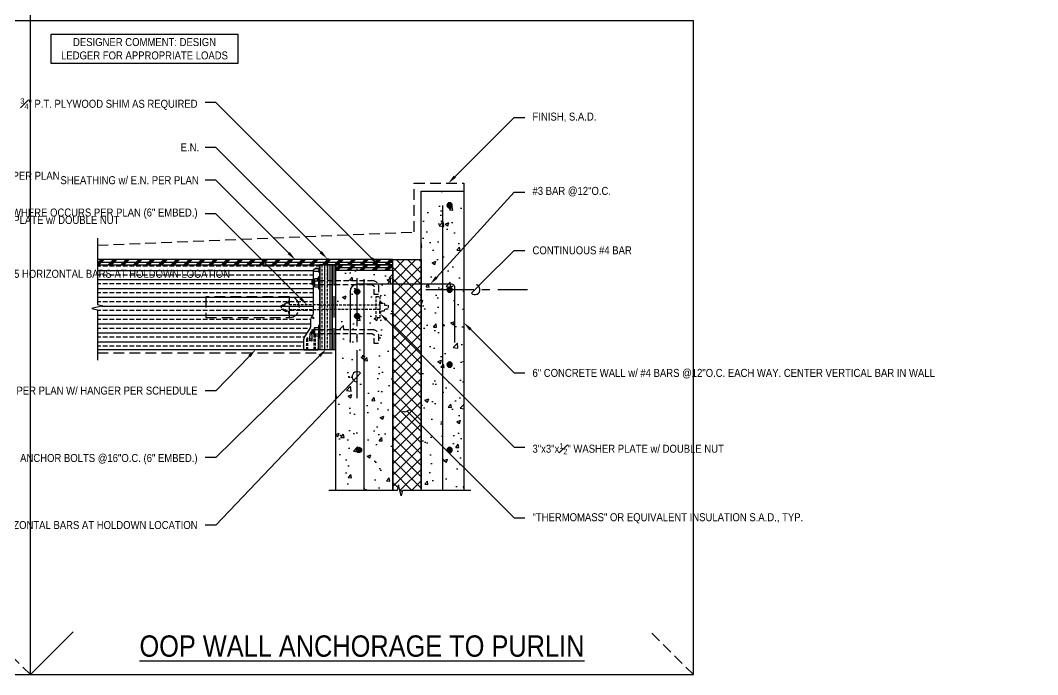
# Model space of a CAD drawing. Header units: inches. Extents: x -2661 to 42767, y -1222 to 9099.
# Drawn here: x 775.9 to 919, y 1719.5 to 1811.5 of the extents above; entities that cross this region are included whole.
import ezdxf
from ezdxf import colors
from ezdxf.entities.mleader import LeaderData, LeaderLine
from ezdxf.math import Vec2, Vec3

# ---------------------------------------------------------------- set-up
doc = ezdxf.new("R2010")
doc.units = ezdxf.units.IN
doc.header["$LTSCALE"] = 12
doc.header["$MEASUREMENT"] = 0
for name, pattern in [('CENTER2', [1.125, 0.75, -0.125, 0.125, -0.125]), ('HIDDEN', [0.375, 0.25, -0.125]), ('HIDDEN2', [0.1875, 0.125, -0.0625]), ('HIDDEN4', [0.09375, 0.0625, -0.03125]), ('HIDDEN8', [0.04625, 0.03125, -0.015])]:
    doc.linetypes.add(name, pattern=pattern)
doc.layers.get('0').update_dxf_attribs({"linetype": 'CONTINUOUS'})
doc.layers.add('DESIGNER COMMENTS', color=221, linetype='CONTINUOUS', plot=False)
doc.layers.add('S-ANNO-GRID-NONPLOT', color=251, linetype='CONTINUOUS', plot=False)
doc.layers.add('S-ANNO-NONPLOT', color=253, linetype='CONTINUOUS', plot=False, transparency=0.5)
for name, color, linetype in [('S-ANNO-NOTE', 4, 'CONTINUOUS'), ('S-ARCH', 1, 'CONTINUOUS'), ('S-ARCH-FINISHES', 1, 'HIDDEN2'), ('S-BOLT', 2, 'CONTINUOUS'), ('S-BREAK', 2, 'CONTINUOUS'), ('S-CONC', 4, 'CONTINUOUS'), ('S-GRID', 1, 'CENTER2'), ('S-MEMBRANE', 6, 'HIDDEN'), ('S-NAIL', 2, 'CONTINUOUS'), ('S-REBAR', 7, 'CONTINUOUS'), ('S-SIMPSON', 2, 'CONTINUOUS'), ('S-WOOD', 3, 'CONTINUOUS')]:
    doc.layers.add(name, color=color, linetype=linetype)
doc.layers.add('S-HATCH1', color=1, linetype='CONTINUOUS', transparency=0.5)
doc.layers.add('S-HATCH2', color=2, linetype='CONTINUOUS', transparency=0.5)
doc.styles.add('Arial', font='arial.ttf', dxfattribs={"width": 0.85})
pattern_1 = [(50, (-1040.0376, 938.8613), (5.379451, -0.470641), [0.5625, -6.1875]), (355, (-1040.0376, 938.8613), (-1.040635, 5.641441), [0.45, -4.95]), (100.45144, (-1039.5893, 938.822), (4.338816, 5.1708), [0.478051, -5.258566]), (46.1842, (-1040.0376, 940.361), (8.00431, -1.241395), [0.84375, -9.28125]), (96.63564, (-1039.3706, 940.258), (7.009965, 7.30589), [0.717078, -7.887853]), (351.18416, (-1040.038, 940.361), (7.009965, 7.30589), [0.675, -7.425]), (21, (-1039.2876, 939.9863), (4.476803, -3.019642), [0.5625, -6.1875]), (326, (-1039.2876, 939.9863), (1.824865, 5.438625), [0.45, -4.95]), (71.45144, (-1038.9146, 939.7347), (6.301668, 2.418984), [0.478051, -5.258566]), (37.5, (-1040.0376, 938.8613), (0.091199, 2.4967039), [0, -4.89, 0, -5.025, 0, -4.96875]), (7.5, (-1040.0376, 938.8613), (1.9730215, 2.958088), [0, -2.865, 0, -4.7775, 0, -1.89375]), (327.5, (-1041.7101, 938.8613), (4.0036683, -0.1691615), [0, -1.875, 0, -5.85, 0, -7.7625]), (317.5, (-1042.46, 938.8613), (4.373896, 0.7507874), [0, -2.4375, 0, -3.885, 0, -5.5125])]
pattern_2 = [(180, (-1037.4481, 938.8613), (-1e-16, -1.25), []), (180, (-1038.0731, 939.4863), (-1e-16, -1.25), [0.625, -0.3125])]

# ---------------------------------------------------------------- blocks, each defined once
blk = doc.blocks.new('Se_24x36_STARTERS_GRID')
for p, q in [((-93.21, -92), (-93.21, 276)), ((-186.42, 0), (-93.21, 0)), ((-93.21, 0), (0, 0)), ((0, -92), (0, 0)), ((-93.21, -92), (-87.21, -86)), ((-186.42, -92), (-93.21, -92)), ((-93.21, -92), (0, -92))]:
    blk.add_line(p, q)
at = {"linetype": 'HIDDEN2'}
for p, q in [((-93.21, -92), (-99.21, -86)), ((0, -92), (-6, -86))]:
    blk.add_line(p, q, dxfattribs=at)
blk = doc.blocks.new('*U521')
h = blk.add_hatch(color=256)
h.dxf.hatch_style = 1
h.paths.add_polyline_path([(0.375, 0, 1), (-0.375, 0, 1)])
at = {"color": 0}
blk.add_circle((0, 0), 0.375, dxfattribs=at)
blk = doc.blocks.new('10d')
at = {"color": 3}
blk.add_line((0.19, 0.25), (-0.19, 0.25), dxfattribs=at)
at = {"color": 2}
blk.add_line((0, 0.25), (0, -2.75), dxfattribs=at)
blk = doc.blocks.new('*U1291')
at = {"layer": 'S-WOOD'}
h = blk.add_hatch(dxfattribs=at)
h.set_pattern_fill('ANSI33', color=1, scale=3, angle=45, style=0)
h.set_pattern_definition([(90, (0.25, -8.375), (-0.75, 1e-16), []), (90, (0.625, -8), (-0.75, 1e-16), [0.375, -0.1875])])
h.paths.add_polyline_path([(1.75, -11.875), (0, -11.875), (0, 0), (1.75, 0)])
at = {"color": 4}
blk.add_lwpolyline([(0, 0), (1.75, 0), (1.75, -11.875), (0, -11.875)], close=True, dxfattribs=at)
blk.add_lwpolyline([(1.75, -11.875), (0, -11.875), (0, 0), (1.75, 0)], close=True)
blk = doc.blocks.new('8 INCH ANCHOR BOLT')
at = {"layer": 'S-BOLT'}
for p, q in [((-0.59, 0.62), (-0.59, 0.11)), ((-0.44, 0.69), (0.44, 0.69)), ((0.25, 1.01), (-0.31, 1.01)), ((-0.31, 1.01), (-0.24, 0.97)), ((-0.31, 0.93), (-0.24, 0.97)), ((0.31, 0.89), (-0.31, 0.93)), ((-0.31, 0.93), (-0.24, 0.89)), ((-0.31, 0.85), (-0.24, 0.89)), ((0.31, 0.81), (-0.31, 0.85)), ((-0.31, 0.85), (-0.24, 0.81)), ((-0.31, 0.77), (-0.24, 0.81)), ((0.31, 0.73), (-0.31, 0.77)), ((-0.31, 0.77), (-0.24, 0.73)), ((-0.31, 0.69), (-0.24, 0.73)), ((-0.29, 0.62), (-0.29, 0.11)), ((-0.24, 0.97), (0.25, 0.93)), ((-0.24, 0.89), (0.25, 0.85)), ((-0.24, 0.81), (0.25, 0.77)), ((-0.24, 0.73), (0.25, 0.69)), ((0.31, 0.97), (-0.05, 0.99)), ((0.25, 1.01), (0.31, 0.97)), ((0.25, 0.93), (0.31, 0.97)), ((0.25, 0.93), (0.31, 0.89)), ((0.25, 0.85), (0.31, 0.89)), ((0.25, 0.85), (0.31, 0.81)), ((0.25, 0.77), (0.31, 0.81)), ((0.25, 0.77), (0.31, 0.73)), ((0.25, 0.69), (0.31, 0.73)), ((0.29, 0.62), (0.29, 0.11)), ((0.59, 0.62), (0.59, 0.11))]:
    blk.add_line(p, q, dxfattribs=at)
at = {"layer": 'S-BOLT', "linetype": 'HIDDEN4'}
for p, q in [((-0.31, 0), (-0.31, -7.44)), ((0.31, -7.44), (0.31, 0)), ((1.66, -7.69), (0.56, -7.69)), ((0.56, -8.31), (1.66, -8.31)), ((1.66, -8.31), (1.66, -7.69))]:
    blk.add_line(p, q, dxfattribs=at)
at = {"layer": 'S-BOLT'}
blk.add_lwpolyline([(0.85, 0.11), (0.85, 0), (-0.85, 0), (-0.85, 0.11)], close=True, dxfattribs=at)
for centre, radius, start, end in [((-0.44, 0.52), 0.177, 33.8901, 146.1099), ((0, 0.1), 0.589, 60.1583, 119.8417), ((0.44, 0.52), 0.177, 33.8901, 146.1099)]:
    blk.add_arc(centre, radius, start, end, dxfattribs=at)
at = {"layer": 'S-BOLT', "linetype": 'HIDDEN4'}
for radius in [0.875, 0.25]:
    blk.add_arc((0.56, -7.44), radius, 180, 270, dxfattribs=at)
blk = doc.blocks.new('*U1197')
at = {"xscale": -1}
blk.add_blockref('8 INCH ANCHOR BOLT', (0, 0), dxfattribs=at)
blk = doc.blocks.new('IUS-11-78-Right')
for p, q in [((0.05, 0.05), (0.62, 0.05)), ((0.05, 0), (0.62, 0)), ((0.62, 0.05), (0.62, 0)), ((-0.88, -0.69), (-0.62, -0.44)), ((-0.88, -6.79), (-0.88, -0.69)), ((-0.88, -0.88), (-0.18, -0.88)), ((-0.68, -0.49), (-0.12, -0.49)), ((-0.62, -0.44), (-0.12, -0.44)), ((-0.12, -0.44), (-0.12, -0.75)), ((-0.05, -0.05), (-0.05, -9.96)), ((0, -0.05), (0, -9.89)), ((-1.1, -7.23), (-1.02, -7.15)), ((-0.05, -6.75), (0, -6.75)), ((-0.05, -6.97), (0, -6.97)), ((-1.25, -8.51), (-1.25, -7.58)), ((-0.87, -7.35), (-1.03, -7.45)), ((-0.87, -7.59), (-1.03, -7.5)), ((-0.82, -7.57), (-0.82, -7.38)), ((-2.16, -10.13), (-1.43, -9.09)), ((-1.41, -9.89), (-1.42, -9.95)), ((-1.42, -9.95), (-1.42, -10.01)), ((-1.4, -9.83), (-1.41, -9.89)), ((-1.39, -9.73), (-1.4, -9.78)), ((-1.4, -9.78), (-1.4, -9.83)), ((-1.38, -9.69), (-1.39, -9.73)), ((-1.37, -9.65), (-1.38, -9.69)), ((-1.36, -9.62), (-1.37, -9.65)), ((-1.35, -9.58), (-1.36, -9.62)), ((-1.34, -9.55), (-1.35, -9.58)), ((-1.33, -9.53), (-1.34, -9.55)), ((-1.32, -9.51), (-1.33, -9.53)), ((-1.3, -9.49), (-1.32, -9.51)), ((-1.29, -9.47), (-1.3, -9.49)), ((-1.28, -9.46), (-1.29, -9.47)), ((-1.26, -9.45), (-1.28, -9.46)), ((-1.25, -9.45), (-1.26, -9.45)), ((-1.24, -9.45), (-1.25, -9.45)), ((-1.22, -9.46), (-1.24, -9.45)), ((-1.21, -9.47), (-1.22, -9.46)), ((-1.2, -9.49), (-1.21, -9.47)), ((-1.18, -9.51), (-1.2, -9.49)), ((-1.17, -9.53), (-1.18, -9.51)), ((-1.16, -9.56), (-1.17, -9.53)), ((-1.15, -9.58), (-1.16, -9.56)), ((-1.14, -9.62), (-1.15, -9.58)), ((-1.13, -9.65), (-1.14, -9.62)), ((-1.12, -9.69), (-1.13, -9.65)), ((-1.11, -9.73), (-1.12, -9.69)), ((-1.11, -9.78), (-1.11, -9.73)), ((-1.1, -9.83), (-1.11, -9.78)), ((-1.09, -9.89), (-1.1, -9.83)), ((-1.08, -9.95), (-1.09, -9.89)), ((-1.08, -10.01), (-1.08, -9.95)), ((-0.16, -10.13), (0, -9.9)), ((-2.25, -11.79), (-2.25, -10.41)), ((-1.43, -10.17), (-1.44, -10.25)), ((-1.44, -10.25), (-1.44, -10.62)), ((-1.42, -10.01), (-1.43, -10.09)), ((-1.43, -10.09), (-1.43, -10.17)), ((-1.12, -10.68), (-1.38, -10.68)), ((-1.07, -10.09), (-1.08, -10.01)), ((-1.07, -10.17), (-1.07, -10.09)), ((-1.06, -10.25), (-1.07, -10.17)), ((-1.06, -10.62), (-1.06, -10.25)), ((-0.25, -10.41), (-0.25, -11.79)), ((-2.25, -11.88), (-2.25, -11.93)), ((-2.25, -11.93), (-0.25, -11.93)), ((-0.25, -11.88), (-0.25, -11.93))]:
    blk.add_line(p, q)
at = {"linetype": 'Continuous'}
for p, q in [((-0.06, -1.64), (-0.35, -1.93)), ((-0.05, -1.7), (-0.32, -1.96)), ((-0.3, -2.09), (-0.06, -2.16)), ((-0.29, -2.05), (-0.05, -2.11)), ((-0.05, -2.11), (-0.06, -2.16)), ((-2.25, -11.88), (-2.16, -11.88)), ((-0.34, -11.88), (-0.25, -11.88))]:
    blk.add_line(p, q, dxfattribs=at)
at = {"linetype": 'HIDDEN4', "ltscale": 0.5}
for p, q in [((-0.84, -9.8), (-0.84, -11.93)), ((-0.66, -9.8), (-0.66, -11.93)), ((-1.84, -11.93), (-1.84, -10.36)), ((-1.66, -11.93), (-1.66, -10.36))]:
    blk.add_line(p, q, dxfattribs=at)
for centre, radius, start, end in [((0.05, -0.05), 0.1, 90, 180), ((-0.03, -0.88), 0.156, 125.1697, 260.8319), ((0.05, -0.05), 0.05, 90, 180), ((-1.38, -6.79), 0.5, 315, 0), ((-2.25, -8.51), 1, 325, 359.9549), ((-0.75, -7.58), 0.5, 135, 179.9549), ((-1.75, -10.41), 0.5, 145, 180), ((-1.25, -10.56), 0.187, 0, 180), ((-1.25, -10.56), 0.187, 0, 180), ((-1.38, -10.62), 0.06, 180, 270), ((-1.12, -10.62), 0.06, 270, 0), ((0.25, -10.41), 0.497, 145, 180), ((-2.25, -11.88), 0.0855, 328.2431, 90), ((-0.25, -11.88), 0.0855, 90, 211.7569)]:
    blk.add_arc(centre, radius, start, end)
at = {"linetype": 'Continuous'}
for centre, radius, start, end in [((-0.28, -2), 0.096, 135, 255), ((-0.28, -2), 0.05, 135, 255), ((-0.09, -1.61), 0.046, 315, 335.9294), ((-0.11, -1.6), 0.115, 315.1652, 351.5634)]:
    blk.add_arc(centre, radius, start, end, dxfattribs=at)
at = {"linetype": 'HIDDEN2'}
for centre in [(-0.75, -9.8), (-1.75, -10.36)]:
    blk.add_arc(centre, 0.0938, 0, 180, dxfattribs=at)
blk = doc.blocks.new('*U1400')
at = {"layer": 'S-SIMPSON'}
blk.add_blockref('IUS-11-78-Right', (0, 0), dxfattribs=at)
blk = doc.blocks.new('ARROW-LOOP')
at = {"color": 0}
blk.add_lwpolyline([(-1.81, 0), (0.54, 0, 1.317177), (-0.46, -0.28)], format="xyb", dxfattribs=at)
blk = doc.blocks.new('_Integral')
at = {"color": 0, "linetype": 'ByBlock', "lineweight": -2}
for centre, start, end in [((0.44, -0.09), 102, 168), ((-0.44, 0.09), 282, 348)]:
    blk.add_arc(centre, 0.454, start, end, dxfattribs=at)

msp = doc.modelspace()

# ---------------------------------------------------------------- hatches: boundary and pattern name
at = {"layer": 'S-HATCH1'}
h = msp.add_hatch(dxfattribs=at)
h.set_pattern_fill('ANSI37', color=252, scale=9, style=0)
h.set_pattern_definition([(45, (-1040.0376, 938.8613), (-0.7954951, 0.7954951), []), (135, (-1040.0376, 938.8613), (-0.7954951, -0.7954951), [])])
h.paths.add_polyline_path([(832.2952, 1774.43936), (828.2952, 1774.43936), (828.2952, 1745.4627), (828.91663, 1745.4627), (829.10592, 1746.24105), (829.48449, 1744.68435), (829.67378, 1745.4627), (832.2952, 1745.4627)])
h.paths.add_polyline_path([(832.2952, 1777.90261), (828.2952, 1777.90261), (828.2952, 1777.14833), (828.2952, 1776.39833), (828.2952, 1774.43936), (832.2952, 1774.43936)])
h = msp.add_hatch(dxfattribs=at)
h.set_pattern_fill('ANSI33', color=252, scale=5, angle=135, style=0)
h.set_pattern_definition(pattern_2)
h.paths.add_polyline_path([(789.36372, 1777.14833), (789.36372, 1765.27342), (815.88056, 1765.27334, 0.397155302), (815.7952, 1765.35383), (815.7952, 1766.73568, -0.153914721), (815.88563, 1767.02247), (816.61436, 1768.0632, 0.15371332), (816.7952, 1768.63599), (816.79594, 1769.56735, -0.198707844), (816.94238, 1769.92051), (817.02376, 1770.00189, 0.198912367), (817.1702, 1770.35544), (817.1702, 1770.89544), (815.14909, 1770.89544, -0.351356264), (813.73381, 1769.76083), (802.02326, 1769.76083), (802.02326, 1772.66083), (813.76326, 1772.66083), (813.76326, 1772.66053, -0.345661274), (815.14909, 1771.52623), (817.1702, 1771.52623), (817.1702, 1774.33728), (817.1321, 1774.40327), (817.1321, 1774.40327), (817.09304, 1774.33562), (817.05398, 1774.40327), (817.05398, 1774.40327), (817.01491, 1774.33562), (816.97585, 1774.40327), (816.97585, 1774.96062), (817.01491, 1774.89296), (817.05398, 1774.96062), (817.09304, 1774.89296), (817.1321, 1774.96062), (817.1702, 1774.89462), (817.1702, 1776.45753), (817.4202, 1776.70753), (817.9301, 1776.70753), (817.9301, 1776.40106, 0.672366311), (817.9952, 1776.11908), (817.9952, 1777.09833, -0.131652224), (818.0086, 1777.14833)])
h.paths.add_polyline_path([(789.36372, 1777.14833), (786.77501, 1777.14833), (786.77416, 1771.58967), (787.55251, 1771.40038), (785.99581, 1771.02181), (786.77416, 1770.83252), (786.77416, 1765.27343), (789.36372, 1765.27342)])
h = msp.add_hatch(dxfattribs=at)
h.set_pattern_fill('ANSI33', color=252, scale=5, angle=135, style=0)
h.set_pattern_definition(pattern_2)
h.paths.add_polyline_path([(817.1702, 1771.52623), (815.14909, 1771.52623, -0.110074404), (815.14909, 1770.89544), (817.1702, 1770.89544)])
h.paths.add_polyline_path([(815.14909, 1771.52623), (813.76326, 1771.52623), (813.76326, 1770.89544), (815.14909, 1770.89544, 0.110074404)])
h.paths.add_polyline_path([(813.76326, 1772.66053), (813.76326, 1771.52623), (815.14909, 1771.52623, 0.345661274)])
h.paths.add_polyline_path([(813.76326, 1772.06394), (813.65576, 1772.06394), (813.65576, 1771.75771), (813.13689, 1771.75771), (813.10888, 1771.50698), (812.60558, 1771.50698), (812.60558, 1770.92329), (813.10888, 1770.92329), (813.13689, 1770.66396), (813.65576, 1770.66396), (813.65576, 1770.35773), (813.76326, 1770.35773)], flags=17)
h.paths.add_polyline_path([(815.14909, 1770.89544), (813.76326, 1770.89544), (813.76326, 1769.76113, 0.345661274)])
h.paths.add_polyline_path([(813.10888, 1770.92329), (812.60558, 1770.92329), (812.60558, 1771.50698), (813.10888, 1771.50698), (813.13689, 1771.75771), (813.65576, 1771.75771), (813.65576, 1772.06394), (813.76326, 1772.06394), (813.76326, 1772.66053, 0.005078237), (813.73381, 1772.66083), (802.02326, 1772.66083), (802.02326, 1769.76083), (813.73381, 1769.76083, 0.005078237), (813.76326, 1769.76113), (813.76326, 1770.35773), (813.65576, 1770.35773), (813.65576, 1770.66396), (813.13689, 1770.66396)])
at = {"layer": 'S-HATCH2'}
h = msp.add_hatch(dxfattribs=at)
h.set_pattern_fill('AR-CONC', color=256, scale=0.75)
h.set_pattern_definition(pattern_1)
h.paths.add_polyline_path([(838.2952, 1787.52259), (832.2952, 1787.52259), (832.2952, 1774.43936), (836.5452, 1774.43936, -0.414213562), (837.0452, 1773.93936), (837.0452, 1773.69421), (838.2952, 1773.69421)])
h.paths.add_polyline_path([(835.9202, 1785.52259, -1), (836.6702, 1785.52259, -1)], flags=16)
h.paths.add_polyline_path([(835.2952, 1774.43936), (832.2952, 1774.43936), (832.2952, 1745.4627), (835.2952, 1745.4627)])
h.paths.add_polyline_path([(835.2952, 1745.4627), (838.2952, 1745.4627), (838.2952, 1773.69421), (836.6702, 1773.69421, -1), (835.9202, 1773.69421), (835.2952, 1773.69421)])
h.paths.add_polyline_path([(836.6702, 1763.14833, -1), (835.9202, 1763.14833, -1)], flags=16)
h.paths.add_polyline_path([(836.6702, 1751.14833, -1), (835.9202, 1751.14833, -1)], flags=16)
h.paths.add_polyline_path([(836.6702, 1773.69421), (837.0452, 1773.69421), (837.0452, 1773.93936, 0.414213562), (836.5452, 1774.43936), (835.2952, 1774.43936), (835.2952, 1773.69421), (835.9202, 1773.69421, -1)])
h = msp.add_hatch(dxfattribs=at)
h.set_pattern_fill('AR-CONC', color=256, scale=0.75)
h.set_pattern_definition(pattern_1)
h.paths.add_polyline_path([(824.2952, 1767.46098), (820.2952, 1767.46098), (820.2952, 1745.4627), (824.2952, 1745.4627)])
h.paths.add_polyline_path([(823.9202, 1751.14833, -1), (823.1702, 1751.14833, -1)], flags=16)
h.paths.add_polyline_path([(828.2952, 1774.43936), (826.21969, 1774.43936, -0.104357762), (826.29429, 1774.08583), (826.29429, 1772.99208), (825.66929, 1772.99208), (825.66929, 1774.08583, 0.414213562), (825.41929, 1774.33583), (824.2952, 1774.33583), (824.2952, 1771.52623), (825.98179, 1771.52623), (825.98179, 1772.71083), (826.48179, 1772.71083), (826.48179, 1772.06394), (826.58929, 1772.06394), (826.58929, 1771.75771), (827.10816, 1771.75771), (827.13616, 1771.50698), (827.63946, 1771.50698), (827.63946, 1770.92329), (827.13616, 1770.92329), (827.10816, 1770.66396), (826.58929, 1770.66396), (826.58929, 1770.35773), (826.48179, 1770.35773), (826.48179, 1769.71083), (825.98179, 1769.71083), (825.98179, 1770.89544), (824.54395, 1770.89544), (824.54395, 1768.08598), (825.41929, 1768.08598, -0.414213562), (826.29429, 1767.21098), (826.29429, 1766.11723), (825.66929, 1766.11723), (825.66929, 1767.21098, 0.414213562), (825.41929, 1767.46098), (824.2952, 1767.46098), (824.2952, 1745.4627), (828.2952, 1745.4627)])
h.paths.add_polyline_path([(828.2952, 1776.39833), (820.2952, 1776.39833), (820.2952, 1774.96083), (825.41929, 1774.96083, -0.297016832), (826.21969, 1774.43936), (828.2952, 1774.43936)])
h.paths.add_polyline_path([(822.2952, 1773.43936, -0.285317966), (822.8521, 1774.33583), (820.2952, 1774.33583), (820.2952, 1771.52623), (822.2952, 1771.52623)])
h.paths.add_polyline_path([(824.2952, 1774.33583), (822.8521, 1774.33583, 0.285317966), (822.2952, 1773.43936), (822.2952, 1771.52623), (824.2952, 1771.52623)])
h.paths.add_polyline_path([(822.92146, 1773.40524, -1), (823.67146, 1773.40524, -1)], flags=16)
h.paths.add_polyline_path([(822.2952, 1770.89544), (820.2952, 1770.89544), (820.2952, 1768.08598), (822.2952, 1768.08598)])
h.paths.add_polyline_path([(824.2952, 1770.89544), (822.2952, 1770.89544), (822.2952, 1768.08598), (824.2952, 1768.08598)])
h.paths.add_polyline_path([(822.9202, 1769.97269, -1), (823.6702, 1769.97269, -1)], flags=16)
at = {"layer": 'S-WOOD'}
h = msp.add_hatch(dxfattribs=at)
h.set_pattern_fill('PLAST', color=1, scale=5, angle=45, style=0)
h.set_pattern_definition([(45, (-841.9617, -419.2457), (-0.8838835, 0.8838835), []), (45, (-842.0722, -419.1352), (-0.8838835, 0.8838835), []), (45, (-842.1827, -419.0247), (-0.8838835, 0.8838835), [])])
h.paths.add_polyline_path([(786.77501, 1777.14752), (828.2952, 1777.14833), (828.2952, 1777.89833), (786.77501, 1777.89752)])
h = msp.add_hatch(dxfattribs=at)
h.set_pattern_fill('PLAST', color=1, scale=5, angle=45, style=0)
h.set_pattern_definition([(45, (-841.9617, -419.9957), (-0.8838835, 0.8838835), []), (45, (-842.0722, -419.8852), (-0.8838835, 0.8838835), []), (45, (-842.1827, -419.7747), (-0.8838835, 0.8838835), [])])
h.paths.add_polyline_path([(820.2952, 1776.39833), (828.2952, 1776.39833), (828.2952, 1777.14833), (820.2952, 1777.14833)])

# ---------------------------------------------------------------- linework, layer by layer
at = {"color": 1, "linetype": 'HIDDEN2'}
msp.add_lwpolyline([(802.02326, 1772.66083), (802.02326, 1769.76083), (813.73381, 1769.76083, 1), (813.73381, 1772.66083)], format="xyb", close=True, dxfattribs=at)
at = {"color": 1, "linetype": 'HIDDEN8'}
for points in [[(817.98179, 1771.52623), (813.76326, 1771.52623), (813.76326, 1772.06394), (813.65576, 1772.06394), (813.65576, 1771.75771), (813.13689, 1771.75771), (813.10888, 1771.50698), (812.60558, 1771.50698), (812.60558, 1770.92329), (813.10888, 1770.92329), (813.13689, 1770.66396), (813.65576, 1770.66396), (813.65576, 1770.35773), (813.76326, 1770.35773), (813.76326, 1770.89544), (817.98179, 1770.89544)], [(817.98179, 1771.52623), (826.48179, 1771.52623), (826.48179, 1772.06394), (826.58929, 1772.06394), (826.58929, 1771.75771), (827.10816, 1771.75771), (827.13616, 1771.50698), (827.63946, 1771.50698), (827.63946, 1770.92329), (827.13616, 1770.92329), (827.10816, 1770.66396), (826.58929, 1770.66396), (826.58929, 1770.35773), (826.48179, 1770.35773), (826.48179, 1770.89544), (817.98179, 1770.89544)], [(826.48179, 1771.21083), (826.48179, 1769.71083), (825.98179, 1769.71083), (825.98179, 1772.71083), (826.48179, 1772.71083)]]:
    msp.add_lwpolyline(points, close=True, dxfattribs=at)
at = {"color": 1, "linetype": 'HIDDEN2'}
msp.add_lwpolyline([(813.76326, 1769.76083), (813.76326, 1772.66083)], dxfattribs=at)
at = {"layer": 'S-ANNO-NONPLOT'}
msp.add_lwpolyline([(819.7952, 1765.27333), (820.2952, 1765.27333), (820.2952, 1777.14833), (819.7952, 1777.14833)], close=True, dxfattribs=at)
at = {"layer": 'S-ARCH', "color": 252}
msp.add_lwpolyline([(828.2952, 1745.4627), (828.2952, 1777.90261), (832.2952, 1777.90261), (832.2952, 1745.4627)], dxfattribs=at)
at = {"layer": 'S-ARCH-FINISHES'}
for points in [[(786.77416, 1779.9386), (831.2952, 1781.794), (831.2952, 1788.63015), (838.2952, 1788.63015), (838.2952, 1787.52259)], [(786.77416, 1764.77345), (820.2952, 1764.77345)]]:
    msp.add_lwpolyline(points, dxfattribs=at)
at = {"layer": 'S-BREAK'}
for points in [[(786.77558, 1780.9386), (786.77416, 1771.58967), (787.55251, 1771.40038), (785.99581, 1771.02181), (786.77416, 1770.83252), (786.77416, 1763.77345)], [(839.2952, 1745.4627), (829.67378, 1745.4627), (829.48449, 1744.68435), (829.10592, 1746.24105), (828.91663, 1745.4627), (819.2952, 1745.4627)]]:
    msp.add_lwpolyline(points, dxfattribs=at)
at = {"layer": 'S-CONC'}
for points in [[(832.2952, 1745.4627), (832.2952, 1787.52259), (838.2952, 1787.52259), (838.2952, 1745.4627)], [(820.2952, 1745.4627), (820.2952, 1776.39833), (828.2952, 1776.39833), (828.2952, 1745.4627)]]:
    msp.add_lwpolyline(points, dxfattribs=at)
at = {"layer": 'S-GRID', "color": 1, "linetype": 'CENTER2', "ltscale": 0.75}
for p, q in [((823.29583, 1758.40687), (823.29583, 1776.60475)), ((832.93578, 1773.69421), (847.24414, 1773.69421))]:
    msp.add_line(p, q, dxfattribs=at)
at = {"layer": 'S-MEMBRANE'}
msp.add_line((820.0452, 1765.27333), (820.0452, 1777.14833), dxfattribs=at)
at = {"layer": 'S-REBAR', "color": 7, "linetype": 'Continuous'}
for points in [[(835.2952, 1785.52259), (835.2952, 1745.4627)], [(824.2952, 1745.4627), (824.2952, 1775.14833)]]:
    msp.add_lwpolyline(points, dxfattribs=at)
at = {"layer": 'S-REBAR'}
msp.add_lwpolyline([(837.0452, 1766.24871), (837.0452, 1773.93936, 0.414213562), (836.5452, 1774.43936), (823.2952, 1774.43936, 0.414213562), (822.2952, 1773.43936), (822.2952, 1766.24871)], format="xyb", dxfattribs=at)
at = {"layer": 'S-WOOD', "color": 1}
for p, q in [((786.77501, 1777.52252), (828.2952, 1777.52333)), ((820.2952, 1776.77333), (828.2952, 1776.77333))]:
    msp.add_line(p, q, dxfattribs=at)
at = {"layer": 'S-WOOD'}
for points in [[(786.77501, 1777.14752), (828.2952, 1777.14833), (828.2952, 1777.89833), (786.77501, 1777.89752)], [(820.2952, 1776.39833), (828.2952, 1776.39833), (828.2952, 1777.14833), (820.2952, 1777.14833)]]:
    msp.add_lwpolyline(points, close=True, dxfattribs=at)
msp.add_lwpolyline([(786.77416, 1765.27343), (818.0452, 1765.27333)], dxfattribs=at)

# ---------------------------------------------------------------- block references
at = {"layer": 'S-ANNO-GRID-NONPLOT'}
msp.add_blockref('Se_24x36_STARTERS_GRID', (870.57281, 1811.54657), dxfattribs=at)
at = {"layer": 'S-NAIL', "xscale": -1}
msp.add_blockref('10d', (819.10679, 1777.77333), dxfattribs=at)
at = {"layer": 'S-REBAR', "linetype": 'ByBlock', "xscale": -1}
for p in [(836.2952, 1785.52259), (836.2952, 1773.69421), (836.2952, 1763.14833), (836.2952, 1751.14833)]:
    msp.add_blockref('*U521', p, dxfattribs=at)
at = {"layer": 'S-REBAR', "linetype": 'ByBlock'}
for p in [(823.29646, 1773.40524), (823.2952, 1769.97269), (823.5452, 1751.14833)]:
    msp.add_blockref('*U521', p, dxfattribs=at)
at = {"layer": 'S-SIMPSON'}
msp.add_blockref('*U1400', (818.0452, 1777.14833), dxfattribs=at)
at = {"layer": 'S-SIMPSON', "rotation": 90}
for p in [(817.98179, 1774.64833), (817.98179, 1767.77348)]:
    msp.add_blockref('*U1197', p, dxfattribs=at)
at = {"layer": 'S-WOOD', "xscale": -1}
msp.add_blockref('*U1291', (819.7952, 1777.14833), dxfattribs=at)

# ---------------------------------------------------------------- texts
at = {"layer": 'DESIGNER COMMENTS', "insert": (793.40408, 1807.54657), "char_height": 1.125, "width": 25.1567865, "attachment_point": 5, "style": 'Arial', "bg_fill": 16, "box_fill_scale": 1.5, "bg_fill_color": 256, "bg_fill_transparency": 0}
msp.add_mtext('DESIGNER COMMENT: DESIGN LEDGER FOR APPROPRIATE LOADS', dxfattribs=at)
at = {"layer": 'S-ANNO-NOTE', "color": 191, "insert": (823.96826, 1723.54657), "char_height": 3, "width": 80.1960743, "attachment_point": 5, "style": 'Arial'}
msp.add_mtext('{\\LOOP WALL ANCHORAGE TO PURLIN}', dxfattribs=at)

# ---------------------------------------------------------------- leaders
at = {"layer": 'S-ANNO-NOTE'}
ml = msp.add_multileader_mtext('Standard', dxfattribs=at)
ml.set_content('\\A1;{\\H0.7x;\\S3#4;\\H1.42857x;" P.T. PLYWOOD SHIM AS REQUIRED}', color=4, style='Arial')
ml.set_leader_properties(color=2)
ml.build(insert=Vec2(0, 0))
ml.multileader.update_dxf_attribs({"dogleg_length": 0.36, "arrow_head_size": 1.3125, "scale": 12})
ctx = ml.context
ctx.base_point, ctx.scale, ctx.char_height, ctx.arrow_head_size, ctx.landing_gap_size, ctx.plane_origin = Vec3(782.28477, 1799.99556), 12, 1.125, 1.3125, 1.08, Vec3(784.83077, 2088.58896)
ctx.text_align_type = 2
notes = []
notes.append((ctx, [(0, (1, 1, 0), (803.4422, 1799.99556), (-1, 0), 1.5, [(0, [(826.28942, 1777.14833)], 0, [])])]))
ctx.mtext.insert, ctx.mtext.width, ctx.mtext.defined_height, ctx.mtext.alignment, ctx.mtext.flow_direction = Vec3(800.8622, 1800.6018), 22.3287296, 5.06072, 3, 5
ml = msp.add_multileader_mtext('Standard', dxfattribs=at)
ml.set_content('\\A1;FINISH, S.A.D.', color=4, style='Arial')
ml.set_leader_properties(color=2)
ml.build(insert=Vec2(0, 0))
ml.multileader.update_dxf_attribs({"dogleg_length": 0.36, "arrow_head_size": 1.3125, "scale": 12})
ctx = ml.context
ctx.base_point, ctx.scale, ctx.char_height, ctx.arrow_head_size, ctx.landing_gap_size, ctx.plane_origin = Vec3(717.05049, 1798.84003), 12, 1.125, 1.3125, 1.08, Vec3(706.38549, 2095.57514)
notes.append((ctx, [(0, (1, 1, 0), (729.46612, 1798.84003), (-1, 0), 1.5, [(0, [(739.73168, 1787.62614)], 0, [])])]))
ctx.mtext.insert, ctx.mtext.width, ctx.mtext.defined_height, ctx.mtext.flow_direction = Vec3(718.13049, 1799.5138), 11.3414893, 5.06072, 5
ml = msp.add_multileader_mtext('Standard', dxfattribs=at)
ml.set_content('\\A1;{\\C4;FINISH, S.A.D.}', color=4, style='Arial')
ml.set_leader_properties(color=2)
ml.build(insert=Vec2(0, 0))
ml.multileader.update_dxf_attribs({"dogleg_length": 0.36, "arrow_head_size": 1.3125, "scale": 12})
ctx = ml.context
ctx.base_point, ctx.scale, ctx.char_height, ctx.arrow_head_size, ctx.landing_gap_size, ctx.plane_origin = Vec3(846.86455, 1797.90138), 12, 1.125, 1.3125, 1.08, Vec3(786.81033, 2040.22811)
notes.append((ctx, [(1, (1, 1, 0), (845.36455, 1797.90138), (1, 0), 1.5, [(0, [(836.09332, 1788.63015)], 0, [])])]))
ctx.mtext.insert, ctx.mtext.width, ctx.mtext.defined_height, ctx.mtext.flow_direction = Vec3(847.94455, 1798.57515), 22.3287296, 5.06072, 5
ml = msp.add_multileader_mtext('Standard', dxfattribs=at)
ml.set_content('\\A1;H.D.G. E.N.', color=4, style='Arial')
ml.set_leader_properties(color=2)
ml.build(insert=Vec2(0, 0))
ml.multileader.update_dxf_attribs({"dogleg_length": 0.36, "arrow_head_size": 1.3125, "scale": 12})
ctx = ml.context
ctx.base_point, ctx.scale, ctx.char_height, ctx.arrow_head_size, ctx.landing_gap_size, ctx.plane_origin = Vec3(718.978, 1794.49803), 12, 1.125, 1.3125, 1.08, Vec3(706.38549, 2091.23313)
notes.append((ctx, [(0, (1, 1, 0), (729.46612, 1794.49803), (-1, 0), 1.5, [(0, [(742.71682, 1780.02324)], 0, [])])]))
ctx.mtext.insert, ctx.mtext.width, ctx.mtext.defined_height, ctx.mtext.flow_direction = Vec3(720.058, 1795.07012), 6.9463455, 5.06072, 5
ml = msp.add_multileader_mtext('Standard', dxfattribs=at)
ml.set_content('\\A1;E.N.', color=4, style='Arial')
ml.set_leader_properties(color=2)
ml.build(insert=Vec2(0, 0))
ml.multileader.update_dxf_attribs({"dogleg_length": 0.36, "arrow_head_size": 1.3125, "scale": 12})
ctx = ml.context
ctx.base_point, ctx.scale, ctx.char_height, ctx.arrow_head_size, ctx.landing_gap_size, ctx.plane_origin = Vec3(797.40592, 1793.68792), 12, 1.125, 1.3125, 1.08, Vec3(779.52299, 2084.98875)
notes.append((ctx, [(0, (1, 1, 0), (803.4422, 1793.68792), (-1, 0), 1.5, [(0, [(819.10679, 1778.02333)], 0, [])])]))
ctx.mtext.insert, ctx.mtext.width, ctx.mtext.defined_height, ctx.mtext.flow_direction = Vec3(798.48592, 1794.25042), 19.3501995, 11.52054, 5
ml = msp.add_multileader_mtext('Standard', dxfattribs=at)
ml.set_content('\\A1;CONCRETE WALL PER PLAN', color=4, style='Arial')
ml.set_leader_properties(color=2)
ml.build(insert=Vec2(0, 0))
ml.multileader.update_dxf_attribs({"dogleg_length": 0.36, "arrow_head_size": 1.3125, "scale": 12})
ctx = ml.context
ctx.base_point, ctx.scale, ctx.char_height, ctx.arrow_head_size, ctx.landing_gap_size, ctx.plane_origin = Vec3(761.89187, 1789.69781), 12, 1.125, 1.3125, 1.08, Vec3(708.71133, 1534.28661)
notes.append((ctx, [(0, (1, 1, 0), (760.39187, 1789.69781), (1, 0), 1.5, [(1, [(753.73168, 1782.98711)], 0, [])])]))
ctx.mtext.insert, ctx.mtext.width, ctx.mtext.flow_direction = Vec3(762.97187, 1790.26069), 11.4686383, 5
ml = msp.add_multileader_mtext('Standard', dxfattribs=at)
ml.set_content('\\A1;SHEATHING w/ E.N. PER PLAN', color=4, style='Arial')
ml.set_leader_properties(color=2)
ml.build(insert=Vec2(0, 0))
ml.multileader.update_dxf_attribs({"dogleg_length": 0.36, "arrow_head_size": 1.3125, "scale": 12})
ctx = ml.context
ctx.base_point, ctx.scale, ctx.char_height, ctx.arrow_head_size, ctx.landing_gap_size, ctx.plane_origin = Vec3(780.50326, 1789.06184), 12, 1.125, 1.3125, 1.08, Vec3(779.52299, 2082.29181)
notes.append((ctx, [(0, (1, 1, 0), (803.4422, 1789.06184), (-1, 0), 1.5, [(0, [(814.60562, 1777.89842)], 0, [])])]))
ctx.mtext.insert, ctx.mtext.width, ctx.mtext.defined_height, ctx.mtext.flow_direction = Vec3(781.58326, 1789.63393), 19.3501995, 11.52054, 5
ml = msp.add_multileader_mtext('Standard', dxfattribs=at)
ml.set_content('#3 BAR @12"O.C.', color=4, style='Arial')
ml.set_leader_properties(color=2)
ml.build(insert=Vec2(0, 0))
ml.multileader.update_dxf_attribs({"dogleg_length": 0.36, "arrow_head_size": 1.3125, "scale": 12})
ctx = ml.context
ctx.base_point, ctx.scale, ctx.char_height, ctx.arrow_head_size, ctx.landing_gap_size, ctx.plane_origin = Vec3(846.86455, 1787.40302), 12, 1.125, 1.3125, 1.08, Vec3(859.99744, 2073.74802)
notes.append((ctx, [(1, (1, 1, 0), (845.36455, 1787.40302), (1, 0), 1.5, [(1, [(833.56088, 1774.43936)], 0, [])])]))
ctx.mtext.insert, ctx.mtext.width, ctx.mtext.flow_direction = Vec3(847.94455, 1788.13089), 18.5550618, 5
ml = msp.add_multileader_mtext('Standard', dxfattribs=at)
ml.set_content('\\A1;HORIZONTAL HOLDOWN WHERE OCCURS PER PLAN (6" EMBED.)', color=4, style='Arial')
ml.set_leader_properties(color=2)
ml.build(insert=Vec2(0, 0))
ml.multileader.update_dxf_attribs({"dogleg_length": 0.36, "arrow_head_size": 1.3125, "scale": 12})
ctx = ml.context
ctx.base_point, ctx.scale, ctx.char_height, ctx.arrow_head_size, ctx.landing_gap_size, ctx.plane_origin = Vec3(778.66055, 1784.3603), 12, 1.125, 1.3125, 1.08, Vec3(779.52299, 2077.48149)
ctx.text_align_type = 2
notes.append((ctx, [(0, (1, 1, 0), (803.4422, 1784.3603), (-1, 0), 1.5, [(0, [(816.27627, 1771.52623)], 0, [])])]))
ctx.mtext.insert, ctx.mtext.width, ctx.mtext.defined_height, ctx.mtext.alignment, ctx.mtext.flow_direction = Vec3(800.8622, 1785.08817), 25.4958448, 11.52054, 3, 5
ml = msp.add_multileader_mtext('Standard', dxfattribs=at)
ml.set_content('\\A1;3"x3"x{\\H0.7x;\\S1#2;\\H1.42857x;" WASHER PLATE w/ DOUBLE NUT}', color=4, style='Arial')
ml.set_leader_properties(color=2)
ml.build(insert=Vec2(0, 0))
ml.multileader.update_dxf_attribs({"dogleg_length": 0.36, "arrow_head_size": 1.3125, "scale": 12})
ctx = ml.context
ctx.base_point, ctx.scale, ctx.char_height, ctx.arrow_head_size, ctx.landing_gap_size, ctx.plane_origin = Vec3(761.89187, 1783.69781), 12, 1.125, 1.3125, 1.08, Vec3(714.38458, 1481.30191)
notes.append((ctx, [(0, (1, 1, 0), (760.39187, 1783.69781), (1, 0), 1.5, [(0, [(750.83324, 1774.71095)], 0, [])])]))
ctx.mtext.insert, ctx.mtext.width, ctx.mtext.flow_direction = Vec3(762.97187, 1784.2699), 12.4489315, 5
ml = msp.add_multileader_mtext('Standard', dxfattribs=at)
ml.set_content('CONTINUOUS #4 BAR', color=4, style='Arial')
ml.set_leader_properties(color=2)
ml.set_arrow_properties(name='ARROW-LOOP')
ml.build(insert=Vec2(0, 0))
ml.multileader.update_dxf_attribs({"dogleg_length": 0.36, "arrow_head_size": 1.3125, "scale": 12})
ctx = ml.context
ctx.base_point, ctx.scale, ctx.char_height, ctx.arrow_head_size, ctx.landing_gap_size, ctx.plane_origin = Vec3(846.86455, 1779.20227), 12, 1.125, 1.3125, 1.08, Vec3(867.88253, 2081.48331)
notes.append((ctx, [(1, (1, 1, 0), (845.36455, 1779.20227), (1, 0), 1.5, [(1, [(839.8565, 1773.69421)], 0, [])])]))
ctx.mtext.insert, ctx.mtext.width, ctx.mtext.flow_direction = Vec3(847.94455, 1779.77436), 18.5550618, 5
ml = msp.add_multileader_mtext('Standard', dxfattribs=at)
ml.set_content('\\A1;(2) CONTINUOUS #5 HORIZONTAL BARS AT HOLDOWN LOCATION', color=4, style='Arial')
ml.set_leader_properties(color=2)
ml.build(insert=Vec2(0, 0))
ml.multileader.update_dxf_attribs({"dogleg_length": 0.36, "arrow_head_size": 1.3125, "scale": 12})
ctx = ml.context
ctx.base_point, ctx.scale, ctx.char_height, ctx.arrow_head_size, ctx.landing_gap_size, ctx.plane_origin = Vec3(761.89187, 1775.89821), 12, 1.125, 1.3125, 1.08, Vec3(714.38458, 2063.54904)
notes.append((ctx, [(0, (1, 1, 0), (760.39187, 1775.89821), (1, 0), 1.5, [(0, [(756.43222, 1771.58995)], 0, [])])]))
ctx.mtext.insert, ctx.mtext.width, ctx.mtext.defined_height, ctx.mtext.flow_direction = Vec3(762.97187, 1776.4703), 12.8494826, 3.77427, 5
ml = msp.add_multileader_mtext('Standard', dxfattribs=at)
ml.set_content('\\A1;3"x3"x{\\H0.7x;\\S1#2;\\H1.42857x;" WASHER PLATE w/ DOUBLE NUT}', color=4, style='Arial')
ml.set_leader_properties(color=2)
ml.build(insert=Vec2(0, 0))
ml.multileader.update_dxf_attribs({"dogleg_length": 0.125, "arrow_head_size": 1.3125, "scale": 12})
ctx = ml.context
ctx.base_point, ctx.scale, ctx.char_height, ctx.arrow_head_size, ctx.landing_gap_size, ctx.plane_origin = Vec3(846.86337, 1751.52871), 12, 1.125, 1.3125, 1.08, Vec3(789.66609, 1478.87993)
notes.append((ctx, [(0, (1, 1, 0), (845.36337, 1751.52871), (1, 0), 1.5, [(0, [(826.48179, 1770.35773)], 0, [])])]))
ctx.mtext.insert, ctx.mtext.width, ctx.mtext.flow_direction = Vec3(847.94337, 1752.1008), 15.352703, 5
ml = msp.add_multileader_mtext('Standard', dxfattribs=at)
ml.set_content('\\A1;6" CONCRETE WALL w/ #4 BARS @12"O.C. EACH WAY. CENTER VERTICAL BAR IN WALL', color=4, style='Arial')
ml.set_leader_properties(color=2)
ml.build(insert=Vec2(0, 0))
ml.multileader.update_dxf_attribs({"dogleg_length": 0.125, "arrow_head_size": 1.3125, "scale": 12})
ctx = ml.context
ctx.base_point, ctx.scale, ctx.char_height, ctx.arrow_head_size, ctx.landing_gap_size, ctx.plane_origin = Vec3(846.86337, 1761.96427), 12, 1.125, 1.3125, 1.08, Vec3(789.66609, 1457.23064)
notes.append((ctx, [(0, (1, 1, 0), (845.36337, 1761.96427), (1, 0), 1.5, [(0, [(838.2952, 1769.03243)], 0, [])])]))
ctx.mtext.insert, ctx.mtext.width, ctx.mtext.flow_direction = Vec3(847.94337, 1762.53636), 21.334124, 5
ml = msp.add_multileader_mtext('Standard', dxfattribs=at)
ml.set_content('\\A1;1{\\H0.7x;\\S3#4;\\H1.42857x;"x FULL DEPTH LSL LEDGER (w/ LAYER OF BITUTHENE) w/ (2) \\H0.7x;\\S5#8;\\H1.4286x;"%%C  ANCHOR BOLTS @16"O.C. (6" EMBED.)}', color=4, style='Arial')
ml.set_leader_properties(color=2)
ml.build(insert=Vec2(0, 0))
ml.multileader.update_dxf_attribs({"dogleg_length": 0.36, "arrow_head_size": 1.3125, "scale": 12})
ctx = ml.context
ctx.base_point, ctx.scale, ctx.char_height, ctx.arrow_head_size, ctx.landing_gap_size, ctx.plane_origin = Vec3(779.05521, 1750.07026), 12, 1.125, 1.3125, 1.08, Vec3(798.67394, 2023.47043)
ctx.text_align_type = 2
notes.append((ctx, [(0, (1, 1, 0), (803.4422, 1750.07026), (-1, 0), 1.5, [(0, [(818.9202, 1765.27333)], 0, [])])]))
ctx.mtext.insert, ctx.mtext.width, ctx.mtext.defined_height, ctx.mtext.alignment, ctx.mtext.flow_direction = Vec3(800.8622, 1750.79814), 20.8909355, 5.06072, 3, 5
ml = msp.add_multileader_mtext('Standard', dxfattribs=at)
ml.set_content('\\A1;{\\C256;JOIST PER PLAN W/ HANGER PER SCHEDULE}', color=4, style='Arial')
ml.set_leader_properties(color=2)
ml.build(insert=Vec2(0, 0))
ml.multileader.update_dxf_attribs({"dogleg_length": 0.36, "arrow_head_size": 1.3125, "scale": 12})
ctx = ml.context
ctx.base_point, ctx.scale, ctx.char_height, ctx.arrow_head_size, ctx.landing_gap_size, ctx.plane_origin = Vec3(783.48159, 1759.47658), 12, 1.125, 1.3125, 1.08, Vec3(708.04381, 2067.44263)
ctx.text_align_type = 2
notes.append((ctx, [(1, (1, 1, 0), (803.4422, 1759.47658), (-1, 0), 1.5, [(0, [(809.05329, 1765.27335)], 0, [])])]))
ctx.mtext.insert, ctx.mtext.width, ctx.mtext.alignment, ctx.mtext.flow_direction = Vec3(800.8622, 1760.04867), 17.8447407, 3, 5
ml = msp.add_multileader_mtext('Standard', dxfattribs=at)
ml.set_content('\\A1;(2) CONTINUOUS #5 HORIZONTAL BARS AT HOLDOWN LOCATION', color=4, style='Arial')
ml.set_leader_properties(color=2)
ml.set_arrow_properties(name='ARROW-LOOP')
ml.build(insert=Vec2(0, 0))
ml.multileader.update_dxf_attribs({"dogleg_length": 0.125, "arrow_head_size": 1.3125, "scale": 12})
ctx = ml.context
ctx.base_point, ctx.scale, ctx.char_height, ctx.arrow_head_size, ctx.landing_gap_size, ctx.plane_origin = Vec3(778.08915, 1740.57664), 12, 1.125, 1.3125, 1.08, Vec3(858.92432, 1462.38001)
ctx.text_align_type = 2
notes.append((ctx, [(0, (1, 1, 0), (803.4422, 1740.57664), (-1, 0), 1.5, [(0, [(823.29583, 1761.43127)], 0, [])])]))
ctx.mtext.insert, ctx.mtext.width, ctx.mtext.alignment, ctx.mtext.flow_direction = Vec3(800.8622, 1741.14873), 23.0582831, 3, 5
ml = msp.add_multileader_mtext('Standard', dxfattribs=at)
ml.set_content('\\A1;"THERMOMASS" OR EQUIVALENT INSULATION S.A.D., TYP.', color=4, style='Arial')
ml.set_leader_properties(color=2)
ml.set_arrow_properties(name='INTEGRAL')
ml.build(insert=Vec2(0, 0))
ml.multileader.update_dxf_attribs({"dogleg_length": 0.36, "arrow_head_size": 1.3125, "scale": 12})
ctx = ml.context
ctx.base_point, ctx.scale, ctx.char_height, ctx.arrow_head_size, ctx.landing_gap_size, ctx.plane_origin = Vec3(846.86337, 1741.57471), 12, 1.125, 1.3125, 1.08, Vec3(798.67394, 1992.80221)
notes.append((ctx, [(1, (1, 1, 0), (845.36337, 1741.57471), (1, 0), 1.5, [(0, [(830.32688, 1756.6112)], 0, [])])]))
ctx.mtext.insert, ctx.mtext.width, ctx.mtext.defined_height, ctx.mtext.flow_direction = Vec3(847.94337, 1742.24849), 20.0398866, 5.06072, 5
for ctx, leaders in notes:
    for number, flags, end, landing, length, lines in leaders:
        leader = LeaderData()
        leader.index, (leader.has_last_leader_line, leader.has_dogleg_vector, leader.attachment_direction) = number, flags
        leader.last_leader_point, leader.dogleg_vector, leader.dogleg_length = Vec3(end), Vec3(landing), length
        for number, points, colour, breaks in lines:
            line = LeaderLine()
            line.index, line.vertices, line.color, line.breaks = number, Vec3.list(points), colors.encode_raw_color(colour), breaks
            leader.lines.append(line)
        ctx.leaders.append(leader)

doc.saveas('drawing.dxf')
